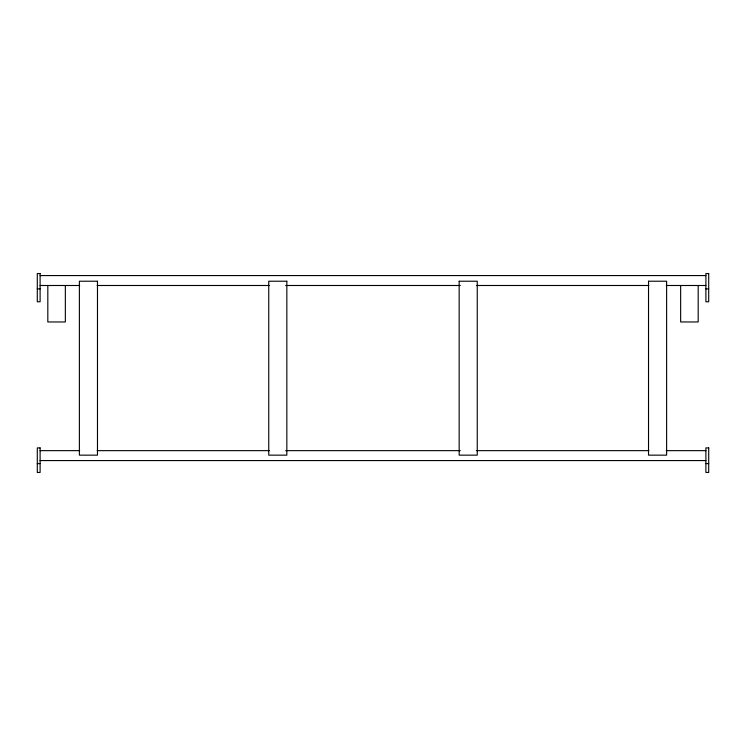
<?xml version="1.0" encoding="UTF-8"?>
<svg xmlns="http://www.w3.org/2000/svg" width="746" height="746" viewBox="0 0 746 746"><rect width="100%" height="100%" fill="white"/><g stroke="black" fill="none" stroke-linecap="round" stroke-linejoin="round"><path stroke-width="1.12" d="M40.107 275.572L705.893 275.572M40.107 285.494L79.682 285.494M97.139 285.494L269.409 285.494M285.699 285.494L460.301 285.494M476.591 285.494L648.861 285.494M666.318 285.494L705.893 285.494M37.3 288.889L40.107 288.889M705.893 288.889L708.7 288.889M40.107 450.649L79.682 450.649M97.139 450.649L269.409 450.649M285.699 450.649L460.301 450.649M476.591 450.649L648.861 450.649M666.318 450.649L705.893 450.649M40.107 460.571L705.893 460.571M37.3 463.592L40.107 463.592M705.893 463.592L708.7 463.592M698.181 285.494L698.181 321.964L680.65 321.964L680.65 285.494M65.35 285.494L65.35 321.964L47.819 321.964L47.819 285.494M459.163 281.223L459.163 455.153L477.254 455.153L477.254 281.223L459.163 281.223M648.526 281.223L648.526 455.153L666.616 455.153L666.616 281.223L648.526 281.223M40.107 273.54L37.3 273.54L37.3 301.776L40.107 301.776L40.107 273.54M708.7 273.54L705.893 273.54L705.893 301.776L708.7 301.776L708.7 273.54M97.474 281.223L79.384 281.223L79.384 455.153L97.474 455.153L97.474 281.223M286.837 281.223L268.746 281.223L268.746 455.153L286.837 455.153L286.837 281.223M40.107 447.908L37.3 447.908L37.3 472.46L40.107 472.46L40.107 447.908M708.7 447.908L705.893 447.908L705.893 472.46L708.7 472.46L708.7 447.908"/></g></svg>
